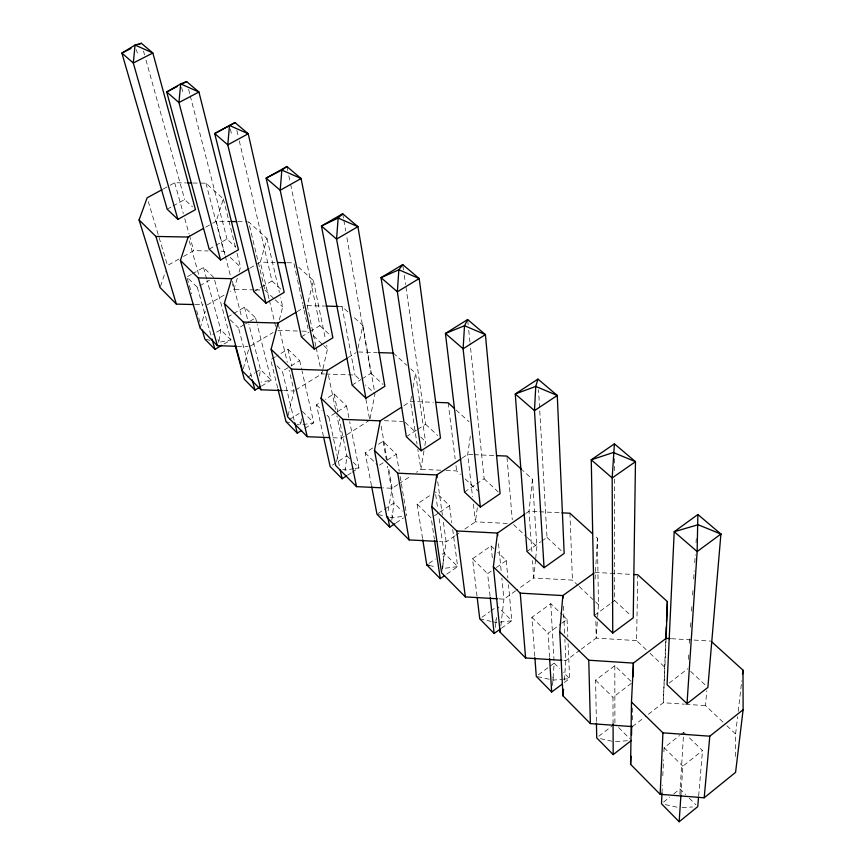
<?xml version="1.0" encoding="UTF-8"?>
<svg xmlns="http://www.w3.org/2000/svg" width="865" height="865" viewBox="0 0 865 865"><rect width="100%" height="100%" fill="white"/><g stroke="black" fill="none" stroke-linecap="round" stroke-linejoin="round"><path stroke-width="0.65" stroke-dasharray="4.33 3.24" d="M735.585 756.464L735.596 733.996L737.596 716.707M632.542 719.864L632.726 707.7M646.22 649.712L636.586 640.619L637.732 576.079M679.858 794.286L683.674 732.32L686.496 735.055M665.628 641.625L663.304 702.726L645.204 716.728M666.137 638.359L663.304 702.726L684.41 704.175M661.985 793.097L662.352 785.085M662.795 775.743L663.541 759.74M663.92 751.728L664.104 747.728L679.555 735.564M552.519 685.415L554.184 663.131L548.918 667.012M688.432 659.335L688.778 653.972M689.481 643.246L689.827 637.883M690.529 627.157L690.876 621.794M691.578 611.058L692.011 604.354M692.627 594.969L693.06 588.265M693.676 578.88L694.195 570.835M694.725 562.791L695.244 554.746M696.033 542.679L696.293 538.657M597.283 622.065L596.19 638.111L581.021 649.345M597.639 616.713L598.461 604.667L597.401 538.149L594.46 535.478M680.917 795.303L682.853 766.217L702.51 750.55L687.437 735.974M595.098 579.096L597.401 538.149M495.267 627.395L496.532 617.534M564.261 680.171L565.861 660.579L564.877 639.365M722.978 722.102L705.516 705.624L706.759 690.843M698.65 795.973L702.51 750.55M452.687 529.499L457.65 566.607L442.707 568.532L444.059 553.027L438.728 515.81M535.565 559.677L533.716 577.971L516.686 590.071M535.705 558.368L536.895 546.604L532.451 479.242L522.622 470.333M391.78 520.146L393.997 502.976L387.477 466.235M532.451 479.242L529.023 511.247L532.029 553.946M500.889 625.557L503.927 599.153L501.862 578.004M738.213 711.387L741.759 680.809M301.474 418.865L300.663 425.072L296.998 424.218M477.307 507.744L475.415 521.833L463.499 529.996M259.522 376.016L260.462 369.452L248.806 324.04M470.322 436.155L467.706 454.406L472.539 496.715M441.766 571.538L446.156 541.858L443.15 520.449M214.671 280.217L230.901 339.902L218.791 342.367L220.748 329.749L207.081 280.455M423.98 450.827L420.887 469.338L416.465 472.258M424.856 445.54L425.515 441.572L415.6 373.28L410.756 368.89M411.481 396.311L410.561 401.436L417.038 444.037M413.081 387.358L415.6 373.28M388.093 510.804L392.148 488.293L388.407 467.132M370.025 418.811L374.988 393.91L365.452 384.925M336.561 461.64L341.556 438.112L336.939 415.946M357.991 348.163L362.857 325.445L352.92 316.439M322.656 369.982L321.758 373.896L295.16 390.31M322.959 368.685L327.478 349.114L326.667 345.157M288.034 415.622L294.057 391.002L289.115 370.09M315.876 346.324L307.205 305.615L313.422 280.617L298.739 267.296M279.308 319.964L282.736 306.913L280.617 297.711M243.325 368.631L248.655 349.265M264.647 288.834L248.59 221.818L266.993 238.513L260.311 262.138L269.069 298.89M237.248 278.238L233.972 289.386L230.49 291.408M239.064 272.053L240.524 267.101L236.307 250.374M200.129 328.159L205.286 311.378M192.938 183.012L205.967 183.175L223.321 198.896L216.228 221.267L224.932 254.688M160.479 286.337L165.442 271.621M663.541 802.115L669.705 797.162M673.824 793.865L679.987 788.912L685.588 794.513M680.582 734.753L683.674 732.32M632.434 726.611L644.144 717.55M598.861 736.212L611.706 726.33M669.132 683.101L687.816 668.721M613.069 723.951L612.971 697.298L632.293 682.593L614.81 665.661L595.585 680.139L596.396 721.745M564.348 682.528L569.635 678.582L568.11 643.625M538.387 674.797L547.859 667.791M579.939 650.156L565.861 660.579L563.18 660.406M594.309 615.502L610.398 603.684M611.479 602.905L614.691 600.537L614.474 478.972M549.534 657.303L548.075 633.277L560.725 624.043M561.785 623.276L567.051 619.427L563.223 615.729M534.786 656.232L531.889 617.318L550.778 603.684L562.272 614.799M501.43 628.25L511.821 620.778L508.49 584.664M515.626 590.827L503.927 599.153L498.597 598.84M481.956 617.264L489.655 611.782M490.747 611.004L496.25 607.089M490.087 596.255L487.622 573.657L492.012 570.586M496.402 567.505L506.274 560.596L497.732 552.324M526.99 551.459L540.679 541.847M541.728 541.112L546.994 537.414L538.56 389.823M446.783 574.133L457.65 566.607L444.059 553.027L440.815 555.254M477.026 596.136L472.528 558.768L491.082 545.891L493.937 548.648M525.758 513.496L529.023 511.247L538.257 511.691M428.932 563.418L435.409 558.963M454.828 535.922L446.156 541.858L439.539 541.512M455.909 535.186L459.164 532.959M464.505 492.023L475.404 484.67M476.496 483.935L484.13 478.788L470.117 343.632M434.425 515.821L438.728 512.913M439.809 512.177L449.508 505.636L435.3 491.893M396.094 522.893L403.566 517.886M422.553 538.462L417.081 504.079L431.019 494.758M378.059 513.561L383.368 510.026M384.438 509.323L393.997 502.976L402.203 511.183M462.18 458.072L467.706 454.406L472.928 454.622M397.673 484.649L392.148 488.293L382.914 487.86M398.787 483.924L410.94 475.901M379.508 465.186L386.255 460.786M387.379 460.061L396.365 454.201L383.054 441.312L377.464 444.924M406.355 436.706L416.541 430.1M417.676 429.364L425.602 424.228L405.782 285.882M347.708 475.134L351.071 472.96M352.185 472.236L358.899 467.879L349.687 421.763M371.453 485.525L365.16 452.871L372.988 447.811M332.387 465.165L346.876 455.855L339.221 418.92M403.825 405.75L410.561 401.436L433.397 402.268M369.766 420.12L341.556 438.112L332.322 437.733M304.988 428.305L313.79 422.769L302.036 370.966M339.296 465.64L328.873 417.071L336.593 412.205M337.696 411.513L346.53 405.955L334.02 393.856L325.24 399.338M289.299 419.622L299.149 413.47M323.456 436.371L316.46 404.831L319.747 402.766M352.098 385.098L360.986 379.54M362.1 378.848L370.988 373.291L346.681 236.35M348.022 357.602L356.034 352.65M294.176 420.239L282.347 371.182L289.937 366.555M291.018 365.895L299.679 360.608L287.915 349.222L276.422 356.185M261.457 386.125L271.188 380.178L257.197 324.397M247.779 377.14L254.699 372.945M255.845 372.253L260.462 369.452L271.188 380.178L261.111 382.092M301.377 336.842L309 332.236M310.092 331.576L319.888 325.651L290.467 183.629M275.265 356.877L270.669 359.656L277.697 388.082M250.504 346L273.167 332.43M297.095 311.649L303.831 307.626M224.067 343.956L230.901 339.902L220.748 329.749L212.812 334.431M251.553 377.151L238.556 327.986L244.222 324.624M245.357 323.953L248.763 321.942M249.899 321.261L255.575 317.909L244.481 307.172L233.182 313.811M227.538 317.131L232.058 314.471M253.834 291.624L260.646 287.634M261.781 286.975L271.999 280.995L239.302 140.919M207.265 304.913L224.684 294.781M250.007 268.107L260.311 262.138L275.059 262.452M191.295 274.454L186.851 276.995L197.252 287.245L209.503 280.195M192.398 273.827L203.491 267.49L213.958 277.622M209.179 249.152L214.747 245.995M215.861 245.357L226.998 239.032L235.604 247.066M178.925 259.046L167.518 265.49L148.304 201.642M183.477 256.462L193.749 250.655L208.087 250.947M205.697 227.181L211.547 223.894M212.714 223.246L216.228 221.267L229.712 221.494M167.172 209.189L171.843 206.616M173 205.978L184.656 199.556L192.517 206.886M163.226 189.046L168.967 185.91M170.113 185.283L174.698 182.774L186.429 182.926M353.926 468.679L345.221 470.073L342.713 469.49M355.169 468.473L358.899 467.879L353.353 462.332M389.899 517.216L392.483 517.811L405.469 515.929M492.38 621.676L496.164 622.53L511.821 620.778L497.353 606.3M537.587 676.646L553.2 680.139L562.055 679.295M563.32 679.176L569.635 678.582L563.277 672.213M615.512 741.629L628.801 740.602M682.128 807.575L692.53 806.959M237.799 221.635L247.239 221.797M221.116 251.207L223.732 251.261L226.522 253.899M287.137 262.711L293.841 262.863L297.257 278.66M254.18 289.883L233.972 289.386L232.631 284.239M255.532 289.916L263.609 290.11M307.205 305.615L324.602 306.069M337.977 306.426L341.999 306.524L347.957 311.93M195.176 304.599L203.232 304.804M277.903 330.43L300.609 331.1M301.95 331.133L308.632 331.327M237.388 346.303L248.039 346.638M358.521 351.99L377.27 352.574M324.407 373.983L321.758 373.896L320.915 369.961M325.737 374.037L354.964 375.021L360.683 380.427M283.461 390.612L294.057 391.002M384.341 420.693L402.885 421.417M474.236 454.687L495.137 455.574M440.75 470.214L420.887 469.338L417.849 449.368M446.048 470.452L456.644 470.917L460.429 474.496M539.576 511.756L560.682 512.783M507.29 523.433L475.415 521.833L473.296 503.322M594.979 572.392L632.402 574.447M578.22 585.583L572.446 580.134L533.716 577.971L532.494 560.617M671.413 638.684L710.943 641.116M636.586 640.619L596.19 638.111L595.866 620.681M685.729 704.272L705.516 705.624M665.347 804.612L678.236 807.445M600.461 738.688L611.685 741.175M479.751 618.832L491.115 621.394M429.213 565.461L436.576 567.137M378.286 514.556L384.741 516.037M286.012 421.666L289.678 422.52M206.14 339.404L209.936 340.302M393.326 353.082L406.885 365.376M456.114 410.021L469.025 421.72M271.999 280.995L282.325 290.618M319.888 325.651L331.046 336.053M370.988 373.291L383.033 384.525M425.602 424.228L437.69 435.495M484.13 478.788L498.218 491.925M546.994 537.414L562.261 551.643M614.691 600.537L631.277 615.999M690.681 671.391L705.97 685.642M230.263 257.424L240.524 267.101M264.96 290.143L274.313 298.976M275.254 299.852L282.736 306.913M313.346 335.771L322.775 344.67M323.715 345.557L327.478 349.114M405.177 422.38L415.827 432.435M420.671 436.998L425.515 441.572M465.165 478.961L478.432 491.471M513.572 524.612L526.201 536.527M527.174 537.435L536.895 546.604M579.182 586.492L594.612 601.034M595.574 601.943L598.461 604.667M650.069 653.345L664.525 666.969M726.86 725.757L735.596 733.996M230.295 319.845L238.556 327.986M276.951 365.863L282.347 371.182M316.46 404.831L322.191 410.475M326.959 415.189L328.873 417.071M365.16 452.871L377.443 464.981M417.081 504.079L431.192 517.994L434.349 539.09M472.528 558.768L487.622 573.657M531.889 617.318L548.075 633.277M595.585 680.139L612.971 697.298M664.104 747.728L682.853 766.217M302.436 411.426L313.79 422.769L300.663 425.072L299.982 422.163M349.644 458.623L346.876 455.855L345.221 470.073L344.616 467.187M554.184 663.131L559.633 668.58M618.594 727.53L629.623 738.559M689.329 798.254L695.871 804.785M187.229 278.292L191.738 293.819M196.615 310.643L200.377 323.586M197.252 287.245L211.276 336.431M174.698 182.774L183.326 213.514M184.764 218.64L189.078 234.004M189.435 235.291L193.749 250.655M217.969 339.458L218.791 342.367M136.378 49.64L137.351 53.1M189.219 240.881L199.328 276.735M143.482 51.003L144.552 54.873M145.98 60.042L184.656 199.556M203.491 267.49L206.724 279.157M232.361 281.32L241.886 317.92M181.607 87.387L182.818 92.047M225.268 255.975L230.62 276.53M205.967 183.175L223.732 251.261M188.613 89.398L189.954 94.609M190.278 95.907L226.998 239.032M244.481 307.172L248.471 322.742M223.321 198.896L235.983 249.088M255.575 317.909L256.873 323.099M269.383 300.209L275.632 326.462M230.339 129.004L231.452 133.707M278.325 324.343L287.267 362.251M236.859 130.453L238.08 135.686M287.915 349.222L291.851 366.068M266.993 238.513L279.406 292.446M299.679 360.608L301.734 369.669M297.538 279.979L302.653 303.68M302.945 304.999L303.799 308.946M304.08 310.265L308.059 328.7M316.157 347.633L320.634 368.641M328.516 375.529L335.577 409.426M286.921 166.534L287.742 170.481M288.824 175.736L290.186 182.31M334.02 393.856L337.847 412.324M313.422 280.617L325.586 339.891M346.53 405.955L349.428 420.444M341.999 306.524L354.964 375.021M365.895 399.143L369.528 418.811M391.964 514.945L392.483 517.811M362.857 325.445L374.286 389.964M342.67 213.742L343.61 219.061M343.848 220.391L345.74 231.031M383.054 441.312L386.32 459.683M381.162 426.131L387.239 460.515M396.365 454.201L399.241 471.22M400.127 476.464L406.766 515.735M442.285 565.699L442.707 568.532M402.928 265.933L403.49 269.923M404.258 275.243L405.588 284.553M435.679 494.553L437.776 509.171M437.712 481.643L442.404 515.097M449.508 505.636L451.8 522.871M448.167 402.82L455.152 458.904M455.974 465.575L456.644 470.917M495.872 619.74L496.164 622.53M467.76 320.883L468.17 324.905M468.733 330.257L469.976 342.302M491.082 545.891L492.477 559.32M498.51 543.631L501.213 571.387M506.274 560.596L507.874 577.982M507.009 457.39L512.264 519.714M553.038 677.403L553.2 680.139M550.778 603.684L554.033 660.482M563.331 606.203L564.629 634.056M567.051 619.427L567.818 636.91M569.927 513.226L572.446 580.134M614.442 458.71L614.464 473.566M614.81 665.661L614.918 723.854"/><path stroke-width="1.3" d="M711.917 642.003L742.992 670.18L743.121 709.732L735.585 772.326L704.197 797.79L660.168 794.319L630.617 764.379L631.482 702.045L633.396 663.098L666.137 638.359L670.094 638.597M631.537 735.023L631.677 725.605M633.191 676.614L633.396 663.098L588.762 660.222L559.731 631.796L562.845 595.585L593.909 573.171M666.137 638.359L667.38 601.607L637.754 574.738L633.742 574.522M665.747 638.965L666.277 626.952M666.504 621.621L667.38 601.607M660.168 794.319L662.925 732.839L631.482 702.045M661.985 793.097L661.487 803.769L679.155 821.75L697.741 806.656L698.531 797.303M630.617 764.379L631.007 756.28M679.155 821.75L680.917 795.303M687.015 703.688L697.136 551.567L697.871 514.513L674.213 531.705L667.056 684.702L687.015 703.688L707.873 687.426L720.913 534.04L697.871 514.513M632.434 726.611L590.384 723.605L562.974 695.838L563.504 689.308M704.197 797.79L709.797 736.202L743.121 709.732M561.839 660.319L525.606 657.973L500.121 632.153L500.435 629.515M742.527 674.17L742.992 670.18M500.121 632.153L493.364 566.824L497.483 533.045L524.666 514.253M614.409 443.842L612.182 477.956L612.744 633.039L633.234 617.815L635.472 461.683L614.409 443.842L591.249 459.812L594.309 615.502L612.744 633.039M497.267 598.764L465.338 596.904L441.582 572.825L431.776 506.533L436.771 474.95L461.077 458.807M436.89 541.371L409.102 539.922L386.904 517.421L374.491 450.449L380.222 420.844L401.576 407.188M381.595 487.806L356.521 486.638L335.728 465.565L321.066 398.149L327.424 370.317L346.887 358.305M329.673 437.625L307.237 436.695L287.721 416.919L271.123 349.244L278.011 323.034L295.981 312.319M282.141 390.569L260.96 389.801L242.611 371.204L224.327 303.431L231.679 278.703L248.861 268.766M537.943 379.097L535.759 386.417L534.473 410.615L544.063 567.71L564.175 553.427L557.276 395.467L537.943 379.097L515.27 393.975L526.99 551.459L544.063 567.71M236.059 346.27L217.418 345.686L200.129 328.159L180.396 260.43L188.138 237.042L203.351 228.501M193.836 304.556L176.384 304.102L160.068 287.558L139.081 219.97L147.147 197.815L162.079 189.673M467.619 319.553L464.516 325.716L463.11 348.779L480.367 507.117L500.1 493.677L485.416 334.625L467.619 319.553L445.432 333.457L464.505 492.023L480.367 507.117M402.733 264.603L398.862 269.772L381.032 277.654L406.355 436.706L421.136 450.773L440.49 438.101L419.179 278.53L402.733 264.603L381.032 277.654L397.349 291.797L421.136 450.773M342.67 213.742L338.15 218.045L321.445 226.024L352.098 385.098L365.906 398.235L384.882 386.255L357.915 226.652L342.67 213.742L321.445 226.024L336.561 239.118L365.906 398.235M596.428 723.097L596.72 737.856L613.188 754.615L631.461 740.397M534.884 657.573L536.278 676.354L551.654 692L562.239 684.107M477.188 597.477L479.751 618.832L494.142 633.483L500.392 628.996M286.921 166.534L281.849 170.081L266.15 178.114L301.377 336.842L314.287 349.136L332.906 337.782L301.085 178.525L286.921 166.534L266.15 178.114L280.195 190.278L314.287 349.136M422.769 539.782L426.769 564.91L440.274 578.653L444.61 575.636M371.712 486.833L376.999 514.264L389.693 527.174L395.024 523.606M323.748 437.69L330.16 466.603L342.118 478.767L346.595 475.858M278.022 389.369L286.012 421.666L297.29 433.149L301.69 430.381M235.226 345.6L244.319 379.238L254.97 390.083L260.376 386.785M202.248 330.052L204.886 339.112L214.963 349.374L221.797 345.319M265.944 303.15L284.207 292.37L248.223 133.761L235.031 122.592L214.715 133.534L253.834 291.624L265.944 303.15L227.787 144.866L229.495 125.479L248.223 133.761L227.787 144.866L214.715 133.534L235.031 122.592M220.564 259.987L238.481 249.736L198.928 92.025L186.613 81.591L180.688 83.894L166.729 91.96L209.179 249.152L220.564 259.987L178.936 102.535L180.688 83.894L198.928 92.025L178.936 102.535L166.729 91.96L177.26 86.478M177.898 219.386L195.468 209.633L152.856 53.014L141.33 43.25L135.081 45.023L121.879 53.089L167.172 209.189L177.898 219.386L133.297 62.994L135.081 45.023L152.856 53.014L133.297 62.994L121.879 53.089L131.026 48.462M183.099 83.429L186.613 81.591M139.038 44.407L141.33 43.25M187.727 182.937L191.641 182.991M231.052 221.526L236.448 221.613M139.081 219.97L155.895 236.437L188.138 237.042M277.752 262.517L285.796 262.69M180.396 260.43L198.269 277.914L231.679 278.703M325.943 306.102L337.977 306.426M224.327 303.431L243.346 322.061L278.011 323.034M378.6 352.617L393.326 353.082M271.123 349.244L291.408 369.106L327.424 370.317M436.079 402.366L448.167 402.82L454.125 408.215M321.066 398.149L342.756 419.374L380.222 420.844M496.445 455.628L506.89 456.071L521.638 469.436M374.491 450.449L397.727 473.198L436.771 474.95L437.149 477.631M562.001 512.848L569.927 513.226L592.493 533.694M431.776 506.533L456.742 530.969L497.483 533.045L497.743 535.695M493.364 566.824L520.233 593.141L562.845 595.585L562.964 598.245M662.925 732.839L709.797 736.202M426.769 564.91L429.213 565.461M155.895 236.437L176.384 304.102M212.012 339.015L214.963 349.374M198.269 277.914L217.418 345.686M252.234 379.735L254.97 390.083M243.346 322.061L260.96 389.801M294.792 422.823L297.29 433.149M291.408 369.106L307.237 436.695M340.14 469.576L342.118 478.767M342.756 419.374L356.521 486.638M387.769 516.751L389.693 527.174M397.727 473.198L409.102 539.922M434.544 540.409L440.274 578.653M456.742 530.969L465.338 596.904M490.239 597.585L494.142 633.483M520.233 593.141L525.606 657.973M549.621 658.633L551.654 692M559.731 631.796L562.974 695.838M588.762 660.222L590.384 723.605M613.069 723.951L613.188 754.615M398.862 269.772L397.349 291.797L419.179 278.53L398.862 269.772M338.15 218.045L336.561 239.118L357.915 226.652L338.15 218.045M281.849 170.081L280.195 190.278L301.085 178.525L281.849 170.081M720.913 534.04L697.136 551.567L674.213 531.705L698.087 524.731L720.913 534.04M635.472 461.683L612.182 477.956L591.249 459.812L613.317 452.503L635.472 461.683M557.276 395.467L534.473 410.615L515.27 393.975L535.759 386.417L557.276 395.467M485.416 334.625L463.11 348.779L445.432 333.457L464.516 325.716L485.416 334.625"/></g></svg>
